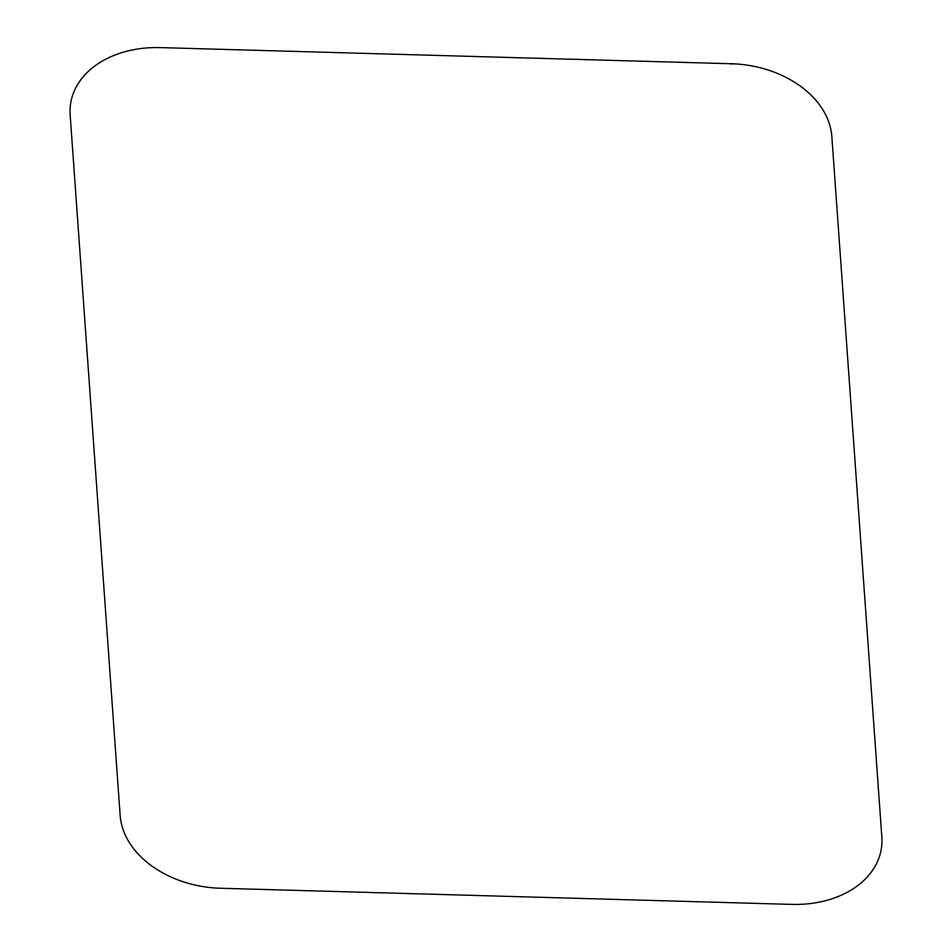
<?xml version="1.0" encoding="UTF-8"?>
<svg xmlns="http://www.w3.org/2000/svg" width="952" height="952" viewBox="0 0 952 952"><rect width="100%" height="100%" fill="white"/><g stroke="black" fill="none" stroke-linecap="round" stroke-linejoin="round"><path stroke-width="1.43" d="M731.636 63.76L160.364 47.6A95.795 69.484 8.1 0 0 70.162 114.966L120.154 815.495A95.795 69.484 8.1 0 0 220.364 888.24L791.636 904.4A95.795 69.484 8.1 0 0 881.838 837.034L831.846 136.505A95.795 69.484 8.1 0 0 731.636 63.76"/></g></svg>
